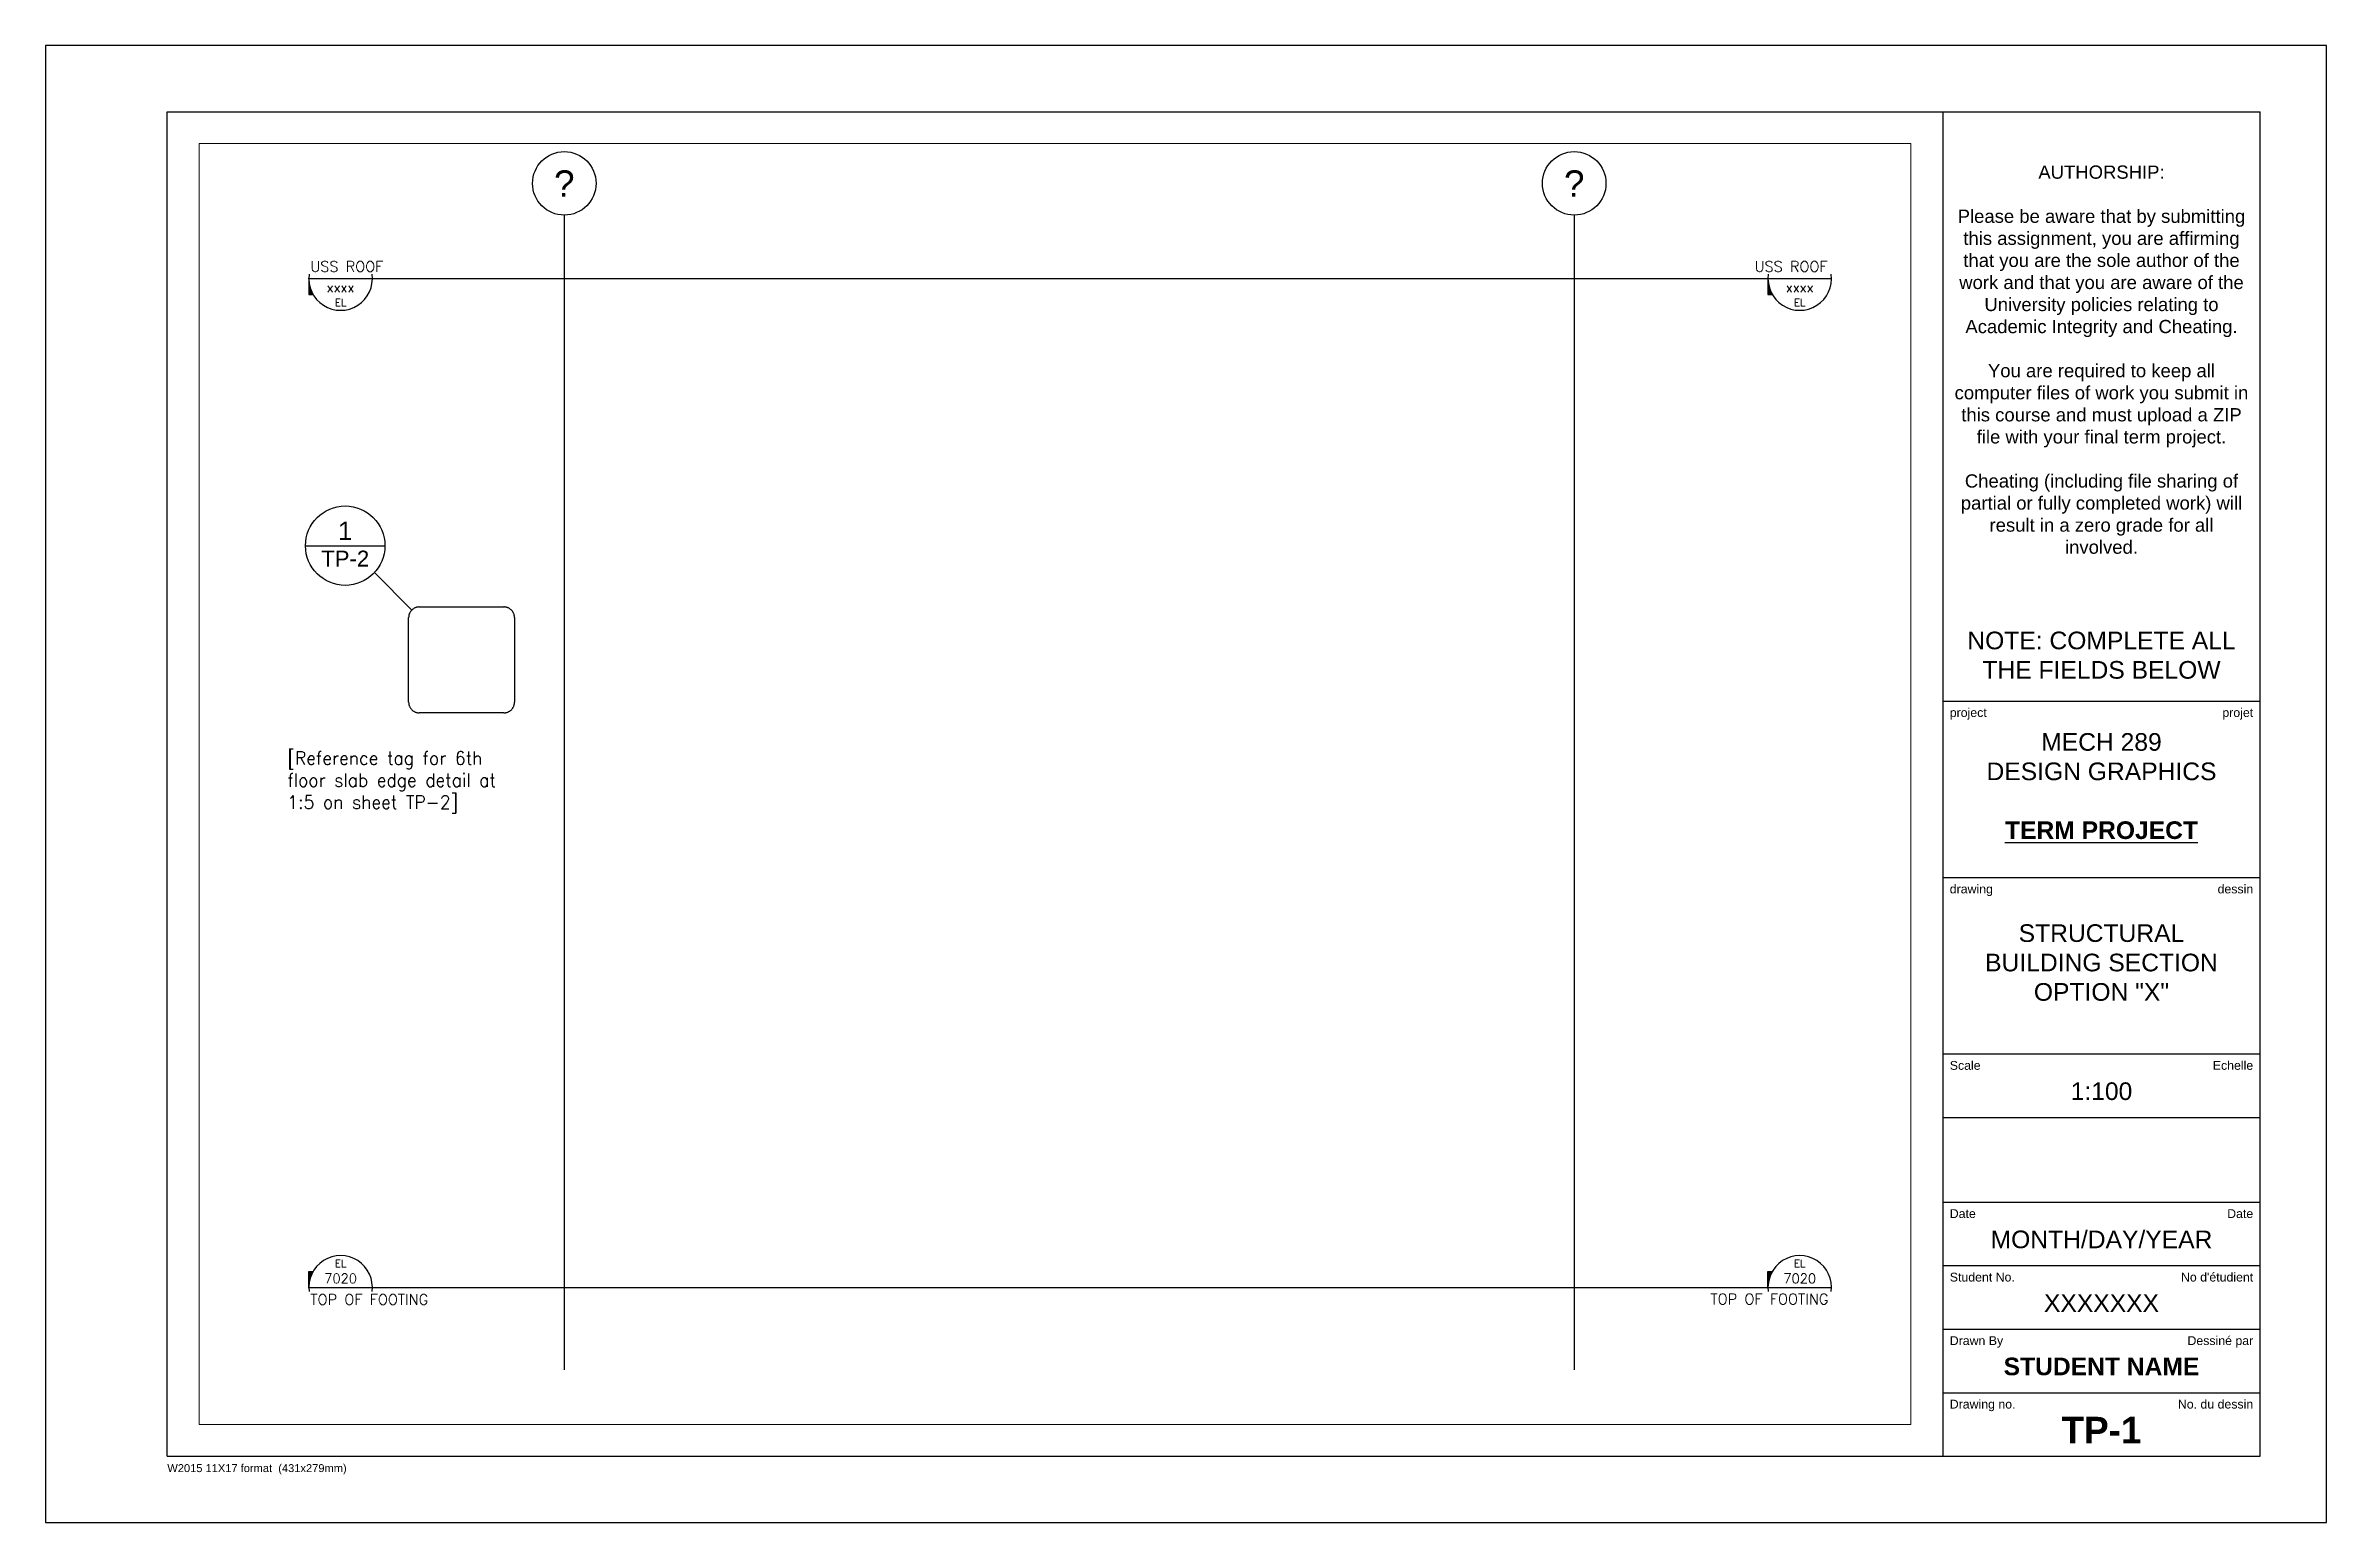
# Paper-space layout 'TP-1 Building Section' of a CAD drawing. Extents: x 0 to 431, y 0 to 279.
# The model-space entities are those that its viewports show. They can reach past a viewport. Long polylines and large blocks are cut down to what shows.
import ezdxf
from ezdxf.enums import TextEntityAlignment as Align

# ---------------------------------------------------------------- set-up
doc = ezdxf.new("R2010")
doc.units = 0
doc.linetypes.add('Centre', pattern=[26, 20, -2, 2, -2])
doc.linetypes.add('HIDDEN2', pattern=[4.7625, 3.175, -1.5875])
for name, color, linetype in [('G-TL-LIN', 5, 'Continuous'), ('G-TL-TTL', 1, 'Continuous'), ('G-TL-TXT', 1, 'Continuous'), ('M289 GRAPHIC SYMBOL', 2, 'Continuous'), ('M289 GRAPHIC SYMBOL @ 100', 2, 'Continuous'), ('M289 GRIDLINE', 9, 'Continuous'), ('M289 GRIDLINE @ 100', 9, 'Continuous'), ('M289 REFERENCE AREA', 11, 'HIDDEN2')]:
    doc.layers.add(name, color=color, linetype=linetype)
doc.styles.add('ATT_ARIAL', font='arial.ttf')
doc.styles.add('LOGO-ARIAL', font='arial.ttf', dxfattribs={"width": 0.95})
doc.styles.add('TITLE-ARIAL', font='arial.ttf')
doc.styles.add('X-CP-TV-NOU$0$TPSGC', font='ROMANS.SHX')

# ---------------------------------------------------------------- blocks, each defined once
blk = doc.blocks.new('*U8')
at = {"color": 0, "linetype": 'Centre', "lineweight": -2}
blk.add_line((0, 0), (0, -218.14), dxfattribs=at)
at = {"color": 0, "linetype": 'Continuous', "lineweight": -2}
blk.add_circle((0, 6), 6, dxfattribs=at)
at = {"style": 'ATT_ARIAL'}
blk.add_attdef('X', text='', height=5, dxfattribs=at).set_placement((0, 6), align=Align.MIDDLE)
blk = doc.blocks.new('*U2')
blk.add_line((-5, 0), (5, 0))
blk.add_circle((0, 0), 5)
at = {"style": 'ATT_ARIAL'}
blk.add_attdef('VIEW', text='', height=2.5, dxfattribs=at).set_placement((0, 0), align=Align.BOTTOM_CENTER)
blk.add_attdef('SHEET-Sub', text='', height=2.5, dxfattribs=at).set_placement((0, -0.625), align=Align.TOP_CENTER)
blk = doc.blocks.new('*U4')
blk.add_hatch(color=1).paths.add_polyline_path([(-7.5, 0), (-7.5, 3.75), (-6.5, 3.75, 0.131652)])
at = {"color": 1}
for p, q in [((-7.5, 0), (-7.5, 3.75)), ((-7.5, 3.75), (-6.5, 3.75))]:
    blk.add_line(p, q, dxfattribs=at)
blk.add_line((-7.5, 0), (7.5, 0))
blk.add_arc((0, 0), 7.5, 352.3377, 187.6623)
blk.add_point((-7.5, 0), dxfattribs=at)
at = {"style": 'X-CP-TV-NOU$0$TPSGC'}
for tag, height, p in [('EL.', 1.75, (0, 4.79)), ('100\'-10½"', 2.25, (0, 1))]:
    blk.add_attdef(tag, text='', height=height, dxfattribs=at).set_placement(p, align=Align.CENTER)
at = {"color": 3, "style": 'X-CP-TV-NOU$0$TPSGC'}
for tag, p in [('TITRE-1', (-7.16, -4.1)), ('TITRE-2', (0.3, -8.75))]:
    blk.add_attdef(tag, text='', height=2.5, dxfattribs=at).set_placement(p, align=Align.CENTER)
blk = doc.blocks.new('*U5')
blk.add_hatch(color=1).paths.add_polyline_path([(-7.5, 0), (-7.5, 3.75), (-6.5, 3.75, 0.131652)])
at = {"color": 1}
for p, q in [((-7.5, 0), (-7.5, 3.75)), ((-7.5, 3.75), (-6.5, 3.75))]:
    blk.add_line(p, q, dxfattribs=at)
blk.add_line((-7.5, 0), (7.5, 0))
blk.add_arc((0, 0), 7.5, 352.3377, 187.6623)
blk.add_point((-7.5, 0), dxfattribs=at)
at = {"style": 'X-CP-TV-NOU$0$TPSGC'}
for tag, height, p in [('EL.', 1.75, (0, 4.79)), ('100\'-10½"', 2.25, (0, 1))]:
    blk.add_attdef(tag, text='', height=height, dxfattribs=at).set_placement(p, align=Align.CENTER)
at = {"color": 3, "style": 'X-CP-TV-NOU$0$TPSGC'}
for tag, p in [('TITRE-2', (6.76, -6.83)), ('TITRE-1', (6.77, -4.01))]:
    blk.add_attdef(tag, text='', height=2.5, dxfattribs=at).set_placement(p, align=Align.CENTER)
blk = doc.blocks.new('*U6')
blk.add_hatch(color=1).paths.add_polyline_path([(-7.5, 0), (-7.5, -3.75), (-6.5, -3.75, -0.131652)])
blk.add_line((-7.5, 0), (7.5, 0))
at = {"color": 1}
for p, q in [((-7.5, 0), (-7.5, -3.75)), ((-7.5, -3.75), (-6.5, -3.75))]:
    blk.add_line(p, q, dxfattribs=at)
blk.add_arc((0, 0), 7.5, 172.3377, 7.6623)
blk.add_point((-7.5, 0), dxfattribs=at)
at = {"color": 3, "style": 'X-CP-TV-NOU$0$TPSGC', "text_generation_flag": 2}
for tag, p in [('TITRE-2', (-7.28, 6.83)), ('TITRE-1', (-7.16, 4.1))]:
    blk.add_attdef(tag, text='', height=2.5, rotation=180, dxfattribs=at).set_placement(p, align=Align.CENTER)
at = {"style": 'X-CP-TV-NOU$0$TPSGC', "text_generation_flag": 2}
for tag, height, p in [('100\'-10½"', 2.25, (0, -1)), ('EL.', 1.75, (0, -4.79))]:
    blk.add_attdef(tag, text='', height=height, rotation=180, dxfattribs=at).set_placement(p, align=Align.CENTER)
blk = doc.blocks.new('*U7')
blk.add_hatch(color=1).paths.add_polyline_path([(-7.5, 0), (-7.5, -3.75), (-6.5, -3.75, -0.131652)])
blk.add_line((-7.5, 0), (7.5, 0))
at = {"color": 1}
for p, q in [((-7.5, 0), (-7.5, -3.75)), ((-7.5, -3.75), (-6.5, -3.75))]:
    blk.add_line(p, q, dxfattribs=at)
blk.add_arc((0, 0), 7.5, 172.3377, 7.6623)
blk.add_point((-7.5, 0), dxfattribs=at)
at = {"color": 3, "style": 'X-CP-TV-NOU$0$TPSGC', "text_generation_flag": 2}
for tag, p in [('TITRE-2', (6.69, 6.9)), ('TITRE-1', (6.59, 4.1))]:
    blk.add_attdef(tag, text='', height=2.5, rotation=180, dxfattribs=at).set_placement(p, align=Align.CENTER)
at = {"style": 'X-CP-TV-NOU$0$TPSGC', "text_generation_flag": 2}
for tag, height, p in [('100\'-10½"', 2.25, (0, -1)), ('EL.', 1.75, (0, -4.79))]:
    blk.add_attdef(tag, text='', height=height, rotation=180, dxfattribs=at).set_placement(p, align=Align.CENTER)

msp = doc.modelspace()

# ---------------------------------------------------------------- linework, layer by layer
at = {"layer": 'M289 GRAPHIC SYMBOL'}
msp.add_line((4713.8, 16026.3), (4006.7, 16733.4), dxfattribs=at)
at = {"layer": 'M289 GRIDLINE', "linetype": 'Centre'}
for p, q in [((3969.4, 22289.1), (30342.5, 22289.1)), ((3969.4, 3229.1), (30342.5, 3229.1))]:
    msp.add_line(p, q, dxfattribs=at)
at = {"layer": 'M289 REFERENCE AREA'}
msp.add_lwpolyline([(6655.2, 14284.9, -0.4142136), (6455.2, 14084.9), (4855.2, 14084.9, -0.4142136), (4655.2, 14284.9), (4655.2, 15884.9, -0.4142136), (4855.2, 16084.9), (6455.2, 16084.9, -0.4142136), (6655.2, 15884.9)], format="xyb", close=True, dxfattribs=at)

# ---------------------------------------------------------------- block references
at = {"layer": 'M289 GRAPHIC SYMBOL @ 100'}
ref = msp.add_blockref('*U2', (3455.9, 17242.5), dxfattribs=dict(at, xscale=150, yscale=150, zscale=150))
ref.add_attrib('VIEW', '1', dxfattribs={"layer": '0', "height": 350, "style": 'ATT_ARIAL'}).set_placement((3455.9, 17242.5), align=Align.BOTTOM_CENTER)
ref.add_attrib('SHEET-Sub', 'TP-2', dxfattribs={"layer": '0', "height": 300, "style": 'ATT_ARIAL'}).set_placement((3455.9, 17148.8), align=Align.TOP_CENTER)
at = {"layer": 'M289 GRIDLINE'}
ref = msp.add_blockref('*U6', (3369.4, 22289.1), dxfattribs=dict(at, xscale=80, yscale=80, zscale=80))
ref.add_attrib('100\'-10½"', 'xxxx', dxfattribs={"layer": '0', "color": 1, "height": 180, "rotation": 180, "style": 'X-CP-TV-NOU$0$TPSGC', "text_generation_flag": 6}).set_placement((3369.4, 22209.1), align=Align.TOP_CENTER)
ref.add_attrib('EL.', 'EL', dxfattribs={"layer": '0', "height": 140, "rotation": 180, "style": 'X-CP-TV-NOU$0$TPSGC', "text_generation_flag": 6}).set_placement((3369.4, 21905.6), align=Align.TOP_CENTER)
ref.add_attrib('TITRE-1', 'USS ROOF', dxfattribs={"layer": '0', "height": 200, "rotation": 180, "style": 'X-CP-TV-NOU$0$TPSGC', "text_generation_flag": 6}).set_placement((2796.6, 22617.4), align=Align.TOP_LEFT)
at = {"layer": 'M289 GRIDLINE', "linetype": 'Centre'}
ref = msp.add_blockref('*U7', (30942.5, 22289.1), dxfattribs=dict(at, xscale=80, yscale=80, zscale=80))
ref.add_attrib('100\'-10½"', 'xxxx', dxfattribs={"layer": '0', "color": 1, "height": 180, "rotation": 180, "style": 'X-CP-TV-NOU$0$TPSGC', "text_generation_flag": 6}).set_placement((30942.5, 22209.1), align=Align.TOP_CENTER)
ref.add_attrib('EL.', 'EL', dxfattribs={"layer": '0', "height": 140, "rotation": 180, "style": 'X-CP-TV-NOU$0$TPSGC', "text_generation_flag": 6}).set_placement((30942.5, 21905.6), align=Align.TOP_CENTER)
ref.add_attrib('TITRE-1', 'USS ROOF', dxfattribs={"layer": '0', "height": 200, "rotation": 180, "style": 'X-CP-TV-NOU$0$TPSGC', "text_generation_flag": 6}).set_placement((31469.4, 22617.4), align=Align.TOP_RIGHT)
ref = msp.add_blockref('*U4', (3369.4, 3229.1), dxfattribs=dict(at, xscale=80, yscale=80, zscale=80))
ref.add_attrib('100\'-10½"', '7020', dxfattribs={"layer": '0', "color": 1, "height": 180, "style": 'X-CP-TV-NOU$0$TPSGC'}).set_placement((3369.4, 3309.1), align=Align.CENTER)
ref.add_attrib('EL.', 'EL', dxfattribs={"layer": '0', "height": 140, "style": 'X-CP-TV-NOU$0$TPSGC'}).set_placement((3369.4, 3612.5), align=Align.CENTER)
ref.add_attrib('TITRE-1', 'TOP OF FOOTING', (2796.6, 2900.7), dxfattribs={"layer": '0', "height": 200, "style": 'X-CP-TV-NOU$0$TPSGC'})
ref = msp.add_blockref('*U5', (30942.5, 3229.1), dxfattribs=dict(at, xscale=80, yscale=80, zscale=80))
ref.add_attrib('100\'-10½"', '7020', dxfattribs={"layer": '0', "color": 1, "height": 180, "style": 'X-CP-TV-NOU$0$TPSGC'}).set_placement((30942.5, 3309.1), align=Align.CENTER)
ref.add_attrib('EL.', 'EL', dxfattribs={"layer": '0', "height": 140, "style": 'X-CP-TV-NOU$0$TPSGC'}).set_placement((30942.5, 3612.5), align=Align.CENTER)
ref.add_attrib('TITRE-1', 'TOP OF FOOTING', dxfattribs={"layer": '0', "height": 200, "style": 'X-CP-TV-NOU$0$TPSGC'}).set_placement((31484, 2908.5), align=Align.RIGHT)
at = {"layer": 'M289 GRIDLINE @ 100', "xscale": 100, "yscale": 100, "zscale": 100}
for p in [(7596.4, 23487.4), (26681.4, 23487.4)]:
    msp.add_blockref('*U8', p, dxfattribs=at).add_auto_attribs({'X': '?'})

# ---------------------------------------------------------------- texts
at = {"layer": 'DEFPOINTS', "insert": (2363.2, 13355.9), "char_height": 250, "attachment_point": 1, "style": 'LOGO-ARIAL'}
msp.add_mtext_dynamic_manual_height_columns('{\\Fromans|c0;[Reference tag for 6th floor slab edge detail at 1:5 on sheet TP-2]}', width=4584.48, gutter_width=132.6, heights=[1802.9], dxfattribs=at)

psp = doc.layouts.new('TP-1 Building Section')

# ---------------------------------------------------------------- linework, layer by layer
at = {"layer": 'DEFPOINTS'}
psp.add_lwpolyline([(0, 0), (431, 0), (431, 279), (0, 279)], close=True, dxfattribs=at)
at = {"layer": 'G-TL-LIN', "linetype": 'Continuous'}
for p, q in [((23, 266.5), (418.5, 266.5)), ((23, 12.5), (23, 266.5)), ((358.5, 266.5), (358.5, 12.5)), ((418.5, 12.5), (418.5, 266.5)), ((358.5, 155.17), (418.5, 155.17)), ((358.5, 121.83), (418.5, 121.83)), ((358.5, 88.5), (418.5, 88.5)), ((358.5, 76.5), (418.5, 76.5)), ((358.5, 60.5), (418.5, 60.5)), ((358.5, 48.5), (418.5, 48.5)), ((358.5, 36.5), (418.5, 36.5)), ((358.5, 24.5), (418.5, 24.5)), ((23, 12.5), (418.5, 12.5))]:
    psp.add_line(p, q, dxfattribs=at)

# ---------------------------------------------------------------- texts
at = {"layer": 'DEFPOINTS', "insert": (388.5, 163.82), "char_height": 3.333, "attachment_point": 5, "style": 'TITLE-ARIAL'}
psp.add_mtext_dynamic_manual_height_columns('NOTE: COMPLETE ALL THE FIELDS BELOW', width=60, gutter_width=6.5, heights=[0], dxfattribs=at)
at = {"layer": 'G-TL-TTL', "char_height": 3.333, "attachment_point": 5, "style": 'TITLE-ARIAL'}
for s, insert in [('STRUCTURAL\\PBUILDING SECTION\\POPTION "X"', (388.5, 105.75)), ('MONTH/DAY/YEAR', (388.5, 53.44)), ('XXXXXXX', (388.5, 41.44)), ('{\\fArial|b1|i0|c0|p34;STUDENT NAME}', (388.5, 29.44))]:
    psp.add_mtext_dynamic_manual_height_columns(s, width=60, gutter_width=6.5, heights=[0], dxfattribs=dict(at, insert=insert))
at = {"layer": 'G-TL-TXT', "style": 'TITLE-ARIAL'}
for s, height, p in [('project', 1.667, (359.83, 153.83)), ('drawing', 1.667, (359.83, 120.5)), ('Scale', 1.667, (359.83, 87.17)), ('Date', 1.667, (359.83, 59.17)), ('Student No.', 1.6667, (359.83, 47.17)), ('Drawn By', 1.667, (359.83, 35.17)), ('Drawing no.', 1.6667, (359.83, 23.17))]:
    psp.add_text(s, height=height, dxfattribs=at).set_placement(p, align=Align.TOP_LEFT)
for s, height, p in [('projet', 1.667, (417.17, 153.83)), ('dessin', 1.667, (417.17, 120.5)), ('Echelle', 1.667, (417.17, 87.17)), ('Date', 1.667, (417.17, 59.17)), ("No d'étudient", 1.6667, (417.17, 47.17)), ('Dessiné par', 1.6667, (417.17, 35.17)), ('No. du dessin', 1.6667, (417.17, 23.17))]:
    psp.add_text(s, height=height, dxfattribs=at).set_placement(p, align=Align.TOP_RIGHT)
psp.add_text('W2015 11X17 format  (431x279mm)', height=1.5, dxfattribs=at).set_placement((23, 9.5))
for s, width, insert, char_height, attachment_point in [('AUTHORSHIP:\\P\\PPlease be aware that by submitting this assignment, you are affirming that you are the sole author of the work and that you are aware of the University policies relating to Academic Integrity and Cheating.\\P\\PYou are required to keep all computer files of work you submit in this course and must upload a ZIP file with your final term project.\\P\\PCheating (including file sharing of partial or fully completed work) will result in a zero grade for all involved. ', 55.8551, (388.5, 256.35), 2.5, 2), ('MECH 289\\PDESIGN GRAPHICS\\P\\P{\\fArial|b1|i0|c0|p34;\\LTERM PROJECT}', 60, (388.5, 139.09), 3.333, 5), ('1:100', 60, (388.5, 81.44), 3.333, 5), ('{\\fArial|b1|i0|c0|p34;TP-1}', 60, (388.5, 17.44), 5, 5)]:
    psp.add_mtext_dynamic_manual_height_columns(s, width=width, gutter_width=6.5, heights=[0], dxfattribs=dict(at, insert=insert, char_height=char_height, attachment_point=attachment_point))

# ---------------------------------------------------------------- viewports
at = {"layer": 'DEFPOINTS', "view_target_point": (223.29, 147.29)}
psp.add_viewport(center=(190.75, 139.5), size=(323.5, 242), view_center_point=(16646.42, 12592.68), view_height=24200.0001, dxfattribs=at)

doc.saveas('drawing.dxf')
